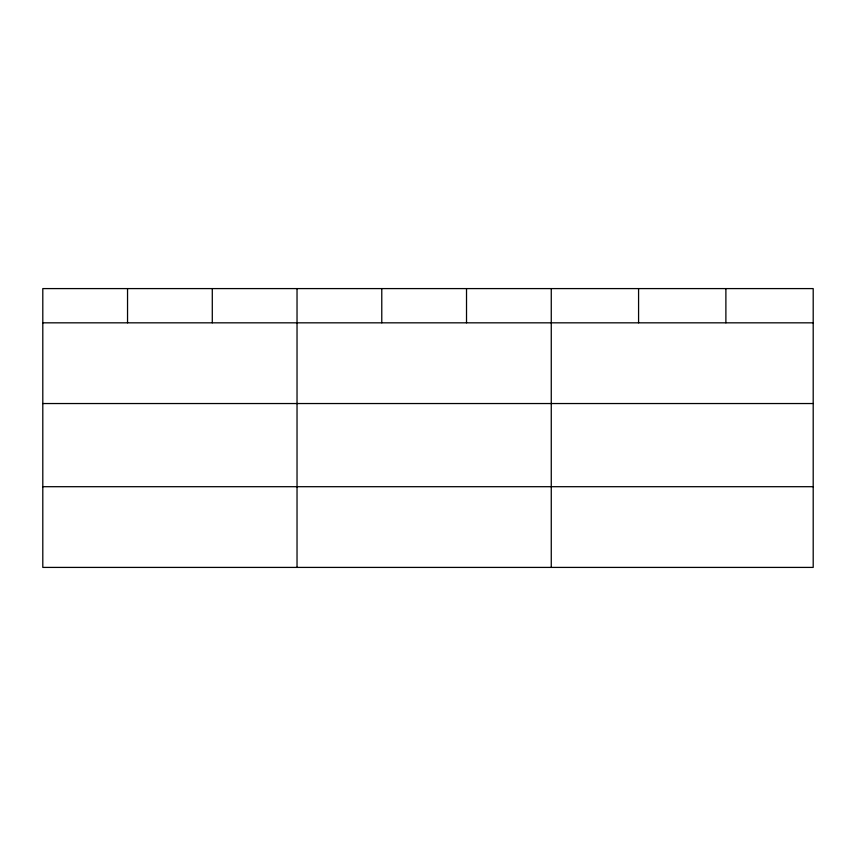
<?xml version="1.0" encoding="UTF-8"?>
<svg xmlns="http://www.w3.org/2000/svg" width="856" height="856" viewBox="0 0 856 856"><rect width="100%" height="100%" fill="white"/><g stroke="black" fill="none" stroke-linecap="round" stroke-linejoin="round"><path stroke-width="1.28" d="M813.2 403.54L813.2 288.59L42.8 288.59L42.8 567.41L813.2 567.41L813.2 403.54L42.8 403.54M42.8 322.83L813.2 322.83M42.8 486.7L813.2 486.7M725.888 288.59L725.888 322.83M638.576 288.59L638.576 322.83M551.264 288.59L551.264 567.41M466.52 288.59L466.52 322.83M381.776 288.59L381.776 322.83M297.032 288.59L297.032 567.41M212.288 288.59L212.288 322.83M127.544 288.59L127.544 322.83"/></g></svg>
